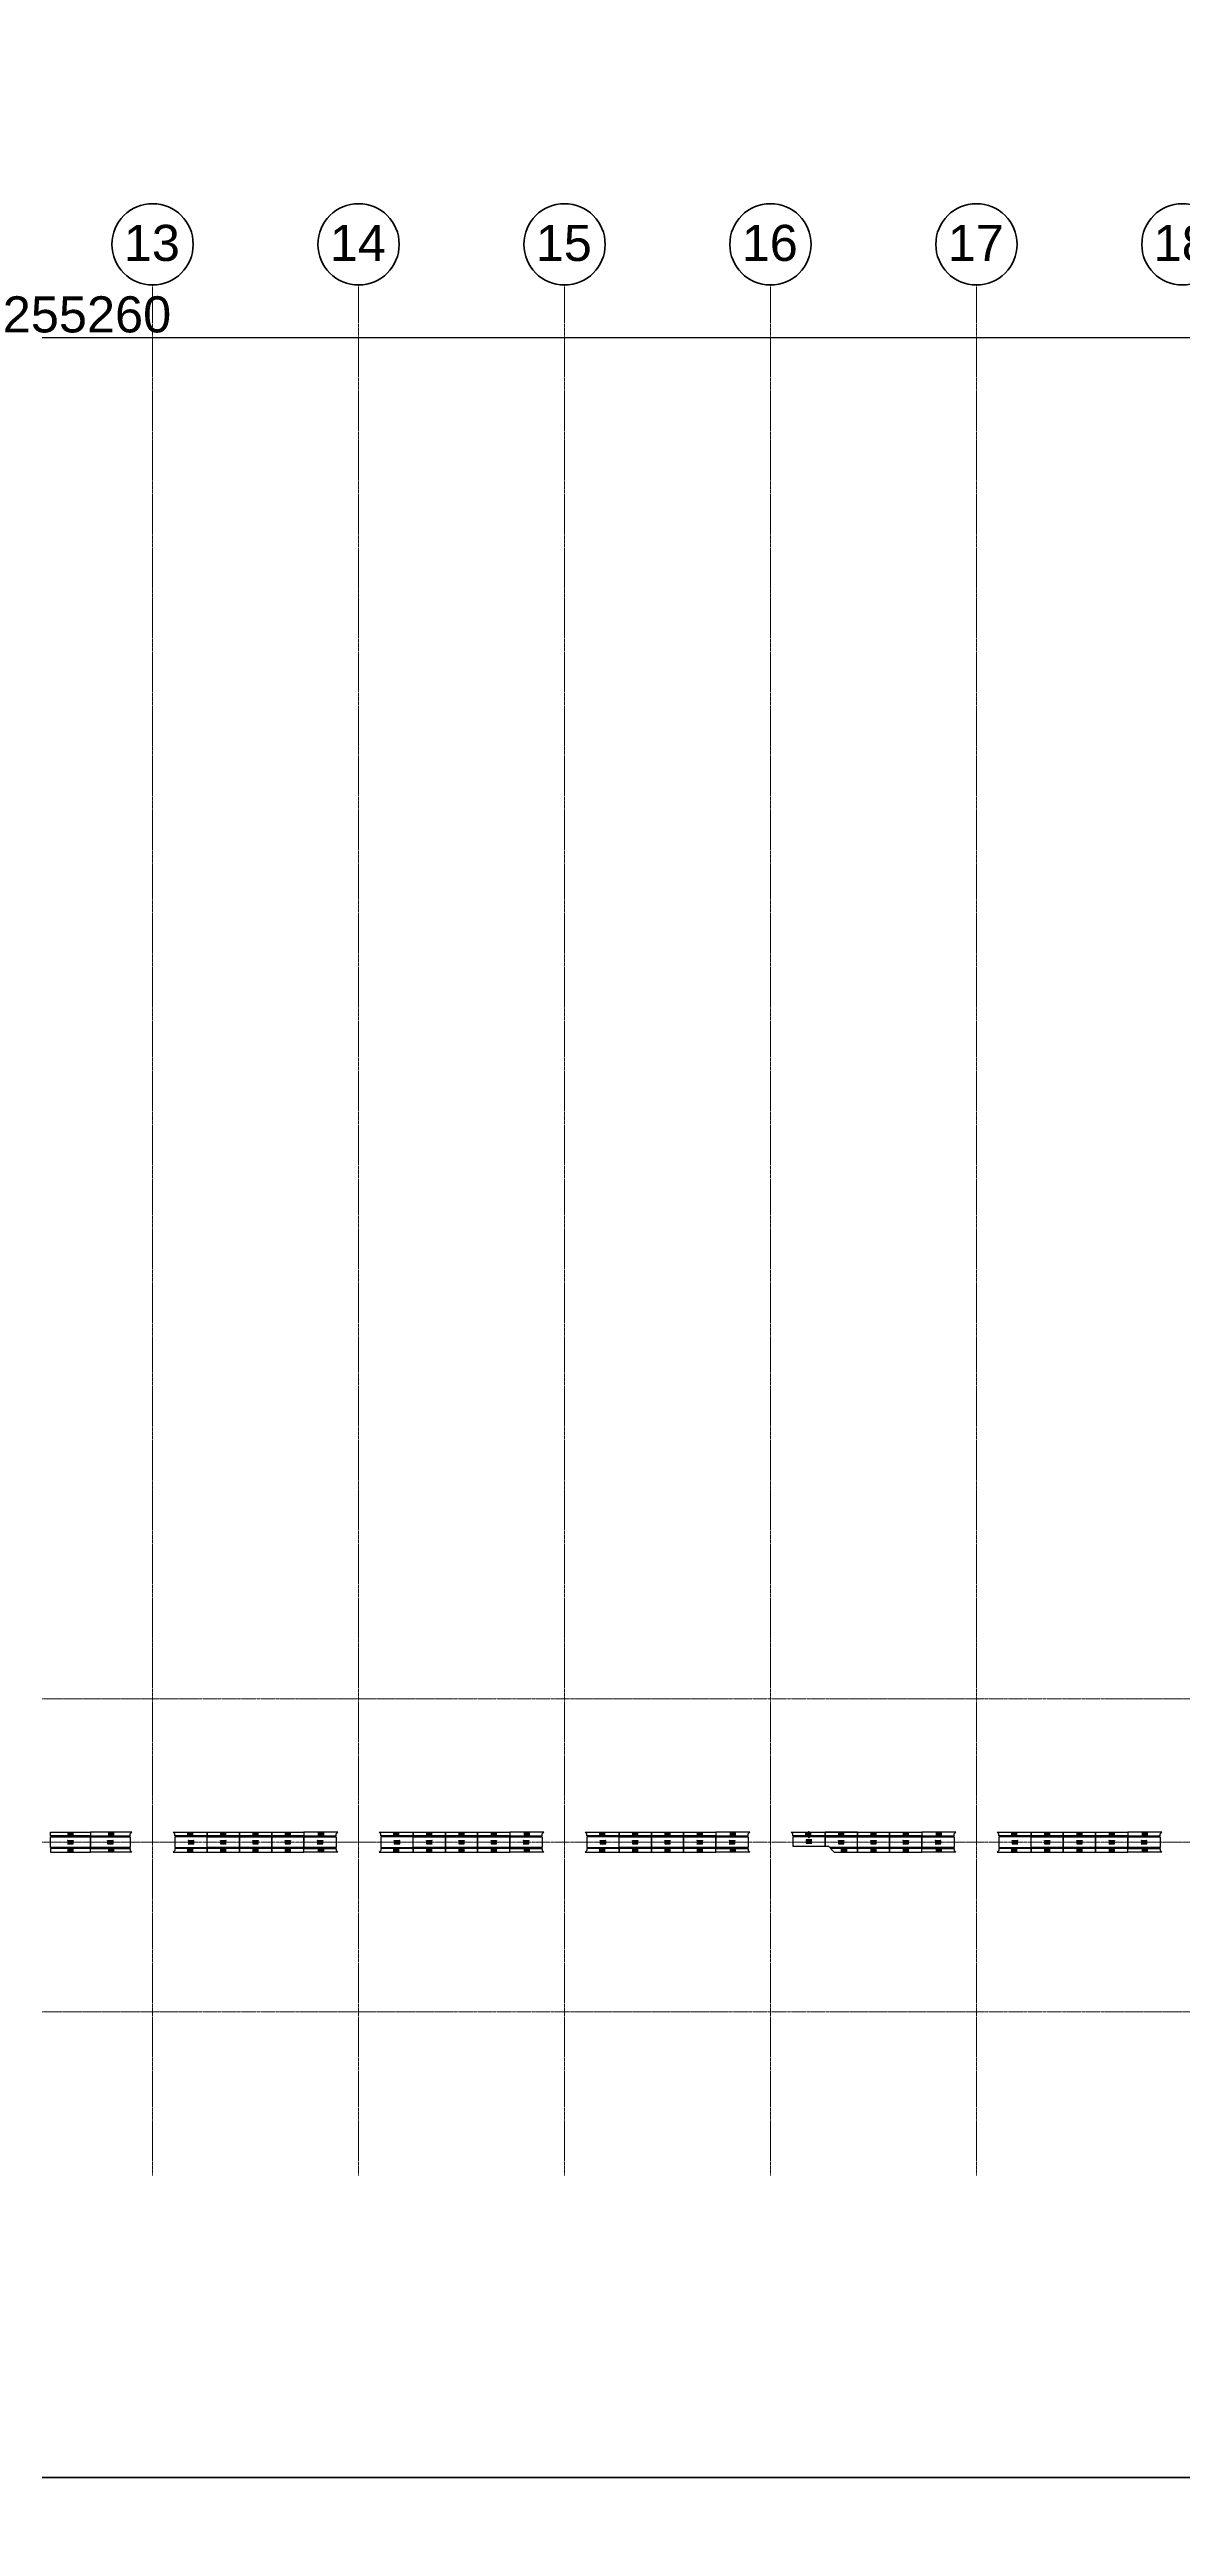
# Model space of a CAD drawing. Header units: millimetres. Extents: x -70132 to 394080, y -1879526 to 121974.
# Drawn here: x 135116 to 197816, y -452602 to -315455 of the extents above; entities that cross this region are included whole.
import ezdxf
from ezdxf.enums import TextEntityAlignment as Align

# ---------------------------------------------------------------- set-up
doc = ezdxf.new("R2010")
doc.units = ezdxf.units.MM
doc.linetypes.add('DPA_Grid _ Level 100', pattern=[10, 5.499999999999999, -1.6, 1.3, -1.6])
for name, color, linetype in [('009 - AHP_06_DATA_TEXT', 3, 'Continuous'), ('009 - AHP_06_PANEL_MAIN_COLOR_1', 3, 'Continuous'), ('C0x_300HK_CODE_DEF_SUB', 250, 'Continuous')]:
    doc.layers.add(name, color=color, linetype=linetype)
for name, color, linetype, lineweight in [('A-ANNO-DIMS', 1, 'Continuous', 9), ('S-GRID', 251, 'Continuous', 9), ('S-GRID-IDEN', 3, 'Continuous', 50)]:
    doc.layers.add(name, color=color, linetype=linetype, lineweight=lineweight)
doc.styles.add('Arial', font='arial.ttf', dxfattribs={"height": 1500})
doc.styles.add('Arial_1', font='arial.ttf', dxfattribs={"height": 1999.999999999997})
doc.styles.add('Arial_2', font='arial.ttf', dxfattribs={"height": 3})
doc.dimstyles.new('DPA-DIM-3_0_C-C', dxfattribs={"dimscale": 304.8, "dimtxt": 1530.389099935455, "dimasz": 2.460629921259842, "dimexe": 3.280839895013123, "dimexo": 0.0625, "dimgap": 0.8202099737532808, "dimtad": 1, "dimdec": 0, "dimzin": 0, "dimdsep": 46, "dimtxsty": 'Arial_2', "dimblk1": 'DOTBLANK', "dimblk2": 'DOTBLANK', "dimsah": 1, "dimcen": 0.09, "dimdle": 3.280839895013123, "dimadec": 8, "dimazin": 0, "dimtfac": 1, "dimtdec": 4, "dimtix": 1, "dimtmove": 0, "dimatfit": 3, "dimfxl": 6.561679790026246, "dimfxlon": 1, "dimtvp": 1, "dimtolj": 1, "dimtzin": 0, "dimarcsym": 2})

# ---------------------------------------------------------------- blocks, each defined once
blk = doc.blocks.new('Grid - 100 Scale-586761-03-CONCOURSE LEVEL - REFLECTED CEILING 1_500')
at = {"layer": 'S-GRID-IDEN'}
blk.add_circle((0, 0), 4.500000000000003, dxfattribs=at)
blk = doc.blocks.new('_DotBlank')
at = {"color": 0, "linetype": 'ByBlock', "lineweight": -2}
blk.add_line((-0.5, 0), (-1, 0), dxfattribs=at)
blk.add_circle((0, 0), 0.5, dxfattribs=at)
blk = doc.blocks.new('*D689')
at = {"layer": 'A-ANNO-DIMS', "color": 0, "lineweight": -2, "transparency": 16777216}
for p, q in [((-85660.00000000023, 82207.75775386493), (-85660.00000000023, 84309.26884870073)), ((169599.9999999995, 82207.75775386493), (169599.9999999995, 84309.26884870073)), ((-84910.00000000023, 83309.26884870073), (168849.9999999995, 83309.26884870073))]:
    blk.add_line(p, q, dxfattribs=at)
at = {"layer": 'Defpoints', "color": 0, "transparency": 16777216}
for p in [(169599.9999999995, 83309.26884870073), (-85660.00000000023, 82188.70775386493), (169599.9999999995, 82188.70775386493)]:
    blk.add_point(p, dxfattribs=at)
at = {"layer": 'A-ANNO-DIMS', "color": 0, "lineweight": -2, "transparency": 16777216, "xscale": 750, "yscale": 750, "zscale": 750, "rotation": 180}
blk.add_blockref('_DotBlank', (-85660.00000000023, 83309.26884870073), dxfattribs=at)
at = {"layer": 'A-ANNO-DIMS', "color": 0, "lineweight": -2, "transparency": 16777216, "xscale": 750, "yscale": 750, "zscale": 750}
blk.add_blockref('_DotBlank', (169599.9999999995, 83309.26884870073), dxfattribs=at)
at = {"layer": 'A-ANNO-DIMS', "color": 0, "transparency": 16777216, "insert": (41969.99999999953, 84580.41482414413), "char_height": 1999.999999999997, "width": 8306.481145495824, "attachment_point": 5, "style": 'Arial_1'}
blk.add_mtext('\\A1;255260', dxfattribs=at)
blk = doc.blocks.new('000_CKST-FAMELINE_CEILING06_CODE_PANEL')
at = {"layer": 'C0x_300HK_CODE_DEF_SUB', "color": 0}
for points in [[(-2999.999999999999, 4884.581228599028), (-2774.999999999999, 4884.581228599028), (-2774.999999999999, 5109.581228599028), (-2999.999999999999, 5109.581228599028)], [(-2774.999999999999, 1434.581228599028), (2775, 1434.581228599028), (2775, 4884.581228599028), (-2774.999999999999, 4884.581228599028)], [(-2774.999999999999, 1884.581228599028), (2775, 1884.581228599028), (2775, 2334.581228599028), (-2774.999999999999, 2334.581228599028)], [(-2774.999999999999, 1434.581228599028), (2775, 1434.581228599028), (2775, 1884.581228599028), (-2774.999999999999, 1884.581228599028)], [(-2774.999999999999, 984.5812285990277), (2775, 984.5812285990277), (2775, 1434.581228599028), (-2774.999999999999, 1434.581228599028)], [(-2775, 534.5812285990278), (2775, 534.5812285990278), (2775, 984.5812285990277), (-2775, 984.5812285990277)], [(-2775, 84.58122859902777), (2775, 84.58122859902777), (2775, 534.5812285990278), (-2775, 534.5812285990278)], [(-2775, -365.4187714009722), (2775, -365.4187714009722), (2775, 84.58122859902777), (-2775, 84.58122859902777)], [(2775.000000000001, 4884.581228599028), (3000.000000000001, 4884.581228599028), (3000.000000000001, 5109.581228599028), (2775.000000000001, 5109.581228599028)], [(-3000, -5109.581228599026), (-2775, -5109.581228599026), (-2775, -4884.581228599026), (-3000, -4884.581228599026)], [(-2775, -815.4187714009722), (2775, -815.4187714009722), (2775, -365.4187714009722), (-2775, -365.4187714009722)], [(-2775, -1265.418771400972), (2775, -1265.418771400972), (2775, -815.4187714009722), (-2775, -815.4187714009722)], [(-2775, -1715.418771400972), (2775, -1715.418771400972), (2775, -1265.418771400972), (-2775, -1265.418771400972)], [(-2775, -2165.418771400972), (2775, -2165.418771400972), (2775, -1715.418771400972), (-2775, -1715.418771400972)], [(-2775, -2615.418771400972), (2775, -2615.418771400972), (2775, -2165.418771400972), (-2775, -2165.418771400972)], [(-2775, -3065.418771400973), (2775, -3065.418771400973), (2775, -2615.418771400972), (-2775, -2615.418771400972)], [(-2775, -3515.418771400972), (2775, -3515.418771400972), (2775, -3065.418771400973), (-2775, -3065.418771400973)], [(-2775, -3965.418771400972), (2775, -3965.418771400972), (2775, -3515.418771400972), (-2775, -3515.418771400972)], [(-2775, -4415.418771400972), (2775, -4415.418771400972), (2775, -3965.418771400972), (-2775, -3965.418771400972)], [(-2775, -4865.418771400972), (2775, -4865.418771400972), (2775, -4415.418771400972), (-2775, -4415.418771400972)], [(2775, -5109.581228599026), (3000, -5109.581228599026), (3000, -4884.581228599026), (2775, -4884.581228599026)]]:
    blk.add_lwpolyline(points, close=True, dxfattribs=at)
at = {"layer": 'C0x_300HK_CODE_DEF_SUB', "color": 0, "style": 'Arial'}
for s, p in [('panel_code_name', (-2625, 4580.15592164132)), ('panel_matt_type', (-2625, 2030.15592164132)), ('panel_no', (-2625, 1580.15592164132)), ('panel_name', (-2625, 1130.155921641319)), ('panel_length', (-2625, 680.1559216413197)), ('panel_length_1', (-2625, 230.1559216413198)), ('panel_length_2', (-2625, -219.8440783586802)), (':', (16.93587994542622, 4580.15592164132)), (':', (16.93587994542577, 2030.15592164132)), (':', (16.93587994542577, 1580.15592164132)), (':', (16.93587994542577, 1130.155921641319)), (':', (16.93587994542577, 680.1559216413197)), (':', (16.93587994542577, 210.993464443266)), ('panel_width', (-2625, -669.8440783586802)), ('panel_width_2', (-2625, -1119.84407835868)), ('panel_width_3', (-2625, -1569.84407835868)), ('panel_color', (-2625, -2019.84407835868)), ('panel_shape', (-2625, -2469.844078358681)), ('panel_add-on', (-2625, -2919.844078358681)), ('panel_date-create', (-2625, -3369.84407835868)), ('panel_station', (-2625, -3819.844078358681)), ('panel_level', (-2625, -4269.84407835868)), ('panel_zone', (-2625, -4719.84407835868)), (':', (16.93587994542577, -219.8440783586802)), (':', (16.93587994542577, -669.8440783586802)), (':', (16.93587994542577, -1119.84407835868)), (':', (16.93587994542577, -1569.84407835868)), (':', (16.93587994542577, -2019.84407835868)), (':', (16.93587994542577, -2469.844078358681)), (':', (16.93587994542577, -2919.844078358681)), (':', (16.93587994542577, -3369.84407835868)), (':', (16.93587994542622, -3819.844078358681)), (':', (16.93587994542622, -4269.84407835868)), (':', (16.93587994542622, -4719.84407835868))]:
    blk.add_text(s, height=224.9999999999997, dxfattribs=at).set_placement(p)
blk.add_attdef('panel_code_name', text='', height=224.9999999999997, dxfattribs=at).set_placement((178.9358799454262, 4805.155921641319), align=Align.TOP_LEFT)
for tag, p in [('panel_matt_type', (178.9358799454257, 2030.15592164132)), ('panel_no', (178.9358799454257, 1580.15592164132)), ('panel_name', (178.9358799454257, 1130.155921641319)), ('panel_length', (178.9358799454257, 680.1559216413197)), ('panel_length_2', (178.9358799454257, 230.1559216413198)), ('panel_length_3', (178.9358799454257, -219.8440783586802)), ('panel_width', (178.9358799454257, -669.8440783586802)), ('panel_width_2', (178.9358799454257, -1119.84407835868)), ('panel_width_3', (178.9358799454257, -1569.84407835868)), ('panel_color', (178.9358799454257, -2019.84407835868)), ('panel_shape', (178.9358799454257, -2469.844078358681)), ('panel_add-on', (178.9358799454257, -2919.844078358681)), ('panel_date-create', (178.9358799454257, -3369.84407835868)), ('panel_station', (178.9358799454262, -3819.844078358681)), ('panel_level', (178.9358799454262, -4269.84407835868)), ('panel_zone', (178.9358799454262, -4719.84407835868))]:
    blk.add_attdef(tag, p, '', height=224.9999999999997, dxfattribs=at)
blk = doc.blocks.new('A$C5f3c2f01')
at = {"layer": 'S-GRID', "linetype": 'DPA_Grid _ Level 100'}
for p, q in [((45599.99999999976, -18460.12687894061), (45599.99999999976, 86222.43353565357)), ((56999.99999999977, -18460.12687894061), (56999.99999999977, 86222.43353565357)), ((68399.99999999953, -18460.12687894061), (68399.99999999953, 86222.43353565357)), ((79799.99999999977, -18460.12687894061), (79799.99999999977, 86222.43353565357)), ((91200, -18460.12687894061), (91200, 86222.43353565357)), ((206752.3866954807, 7929.999999999418), (-116311.4406829504, 7930.000000000466)), ((206752.3866954807, -6.402843e-10), (-116311.4406829504, 4.074536e-10)), ((206752.3866954809, -9385.00000000064), (-116311.4406829504, -9384.999999999593))]:
    blk.add_line(p, q, dxfattribs=at)
at = {"layer": 'S-GRID-IDEN', "xscale": 499.9999999999994, "yscale": 499.9999999999994, "zscale": 499.9999999999994}
for p in [(45600.00000000139, 88472.43353565373), (57000.00000000163, 88472.43353565373), (68400.0000000014, 88472.43353565373), (79800.0000000014, 88472.43353565373), (91200.00000000162, 88472.43353565373), (102600.0000000016, 88472.43353565373)]:
    blk.add_blockref('Grid - 100 Scale-586761-03-CONCOURSE LEVEL - REFLECTED CEILING 1_500', p, dxfattribs=at)
at = {"layer": 'S-GRID-IDEN', "lineweight": 9, "char_height": 1999.999999999997, "width": 3767.931249999996, "attachment_point": 1, "style": 'Arial'}
for s, insert in [('13', (44006.04790111933, 89551.9133201525)), ('14', (55406.04790111934, 89551.9133201525)), ('15', (66806.0479011191, 89551.9133201525)), ('16', (78206.0479011191, 89551.9133201525)), ('17', (89606.04790111959, 89551.9133201525)), ('18', (101006.0479011195, 89551.9133201525))]:
    blk.add_mtext(s, dxfattribs=dict(at, insert=insert))
at = {"layer": 'A-ANNO-DIMS'}
dim = blk.add_linear_dim(base=(169599.9999999995, 83309.26884870073), p1=(-85660.00000000023, 82188.70775386493), p2=(169599.9999999995, 82188.70775386493), dimstyle='DPA-DIM-3_0_C-C', override={"dimpost": '<>', "dimtxsty": 'Arial_1', "dimfxl": 255259.9999999998}, dxfattribs=at)
dim.commit()
dim.dimension.update_dxf_attribs({"geometry": '*D689', "text_midpoint": (41969.99999999953, 83309.26884870073), "dimtype": 128})

msp = doc.modelspace()

# ---------------------------------------------------------------- linework, layer by layer
at = {"color": 2}
for points in [[(-66720.11581736436, -449883.1427221522), (356364.0841636546, -449883.1427221522), (356364.0841636546, -306918.8980602287), (-66720.11581736436, -306918.8980602287)], [(-66720.11581736436, -592847.3873840757), (356364.0841636546, -592847.3873840757), (356364.0841636546, -449883.1427221522), (-66720.11581736436, -449883.1427221522)]]:
    msp.add_lwpolyline(points, close=True, dxfattribs=at)
for p in [(177144.2259378899, -414138.0484498626), (136270.2259378899, -414713.0484498626), (138477.2259378899, -414713.0484499171), (142944.2259378899, -414713.0484498626), (144730.2259378899, -414713.0484498626), (146516.2259378899, -414713.0484498626), (148302.2259378899, -414713.0484498626), (150088.2259378899, -414713.0484498626), (154344.2259378899, -414713.0484498626), (156130.2259378899, -414713.0484498626), (157916.2259378899, -414713.0484498626), (159702.2259378899, -414713.0484498626), (161488.2259378899, -414713.0484498626), (165744.2259378899, -414713.0484498626), (167530.2259378899, -414713.0484498626), (169316.2259378899, -414713.0484498626), (171102.2259378899, -414713.0484498626), (172888.2259378899, -414713.0484498626), (177144.2259378899, -414463.0484498626), (178037.2259502264, -414938.042750318), (180716.2259378899, -414713.0484498626), (182502.2259378899, -414713.0484498626), (184288.2259378899, -414713.0484498626), (188544.2259378899, -414713.0484498626), (190330.2259378899, -414713.0484498626), (192116.2259378899, -414713.0484498626), (193902.2259378899, -414713.0484498626), (195688.2259378899, -414713.0484498626)]:
    msp.add_point(p)
at = {"layer": '009 - AHP_06_PANEL_MAIN_COLOR_1'}
for p, q in [((178037.2259379814, -414413.0484498626), (179823.2259378899, -414413.0484498626)), ((179823.2259378899, -415013.0484498626), (178294.1875535797, -415013.0484498626)), ((179823.2259378899, -415063.0484498626), (178344.1875535797, -415063.0484498626))]:
    msp.add_line(p, q, dxfattribs=at)
for points in [[(137373.7259378899, -414163.0484499749), (137373.7259378899, -414363.0484498626), (135166.7259378899, -414363.0484498626), (135166.7259378899, -414163.0484499749)], [(139580.7259378899, -414363.0484499175), (139580.7259378899, -414259.1956331598), (139676.8731211314, -414163.0484499182), (137373.7259378899, -414163.0484499176), (137373.7259378899, -414363.0484499175)], [(142051.2259378899, -414363.0484498632), (142051.2259378899, -414259.1956331053), (141955.0787546483, -414163.0484498637), (143837.2259378899, -414163.0484498631), (143837.2259378899, -414363.0484498632)], [(145623.2259378899, -414163.0484499749), (145623.2259378899, -414363.0484498626), (143837.2259378899, -414363.0484498626), (143837.2259378899, -414163.0484499749)], [(147409.2259378899, -414163.0484499749), (147409.2259378899, -414363.0484498626), (145623.2259378899, -414363.0484498626), (145623.2259378899, -414163.0484499749)], [(149195.2259378899, -414163.0484499749), (149195.2259378899, -414363.0484498626), (147409.2259378899, -414363.0484498626), (147409.2259378899, -414163.0484499749)], [(150981.2259378899, -414363.0484498632), (150981.2259378899, -414259.1956331053), (151077.3731211314, -414163.0484498637), (149195.2259378899, -414163.0484498631), (149195.2259378899, -414363.0484498632)], [(153451.2259378899, -414363.0484498632), (153451.2259378899, -414259.1956331053), (153355.0787546483, -414163.0484498637), (155237.2259378899, -414163.0484498631), (155237.2259378899, -414363.0484498632)], [(157023.2259378899, -414163.0484499749), (157023.2259378899, -414363.0484498626), (155237.2259378899, -414363.0484498626), (155237.2259378899, -414163.0484499749)], [(158809.2259378899, -414163.0484499749), (158809.2259378899, -414363.0484498626), (157023.2259378899, -414363.0484498626), (157023.2259378899, -414163.0484499749)], [(160595.2259378899, -414163.0484499749), (160595.2259378899, -414363.0484498626), (158809.2259378899, -414363.0484498626), (158809.2259378899, -414163.0484499749)], [(162381.2259378899, -414363.0484498632), (162381.2259378899, -414259.1956331053), (162477.3731211314, -414163.0484498637), (160595.2259378899, -414163.0484498631), (160595.2259378899, -414363.0484498632)], [(164851.2259378899, -414363.0484498632), (164851.2259378899, -414259.1956331053), (164755.0787546483, -414163.0484498637), (166637.2259378899, -414163.0484498631), (166637.2259378899, -414363.0484498632)], [(168423.2259378899, -414163.0484499749), (168423.2259378899, -414363.0484498626), (166637.2259378899, -414363.0484498626), (166637.2259378899, -414163.0484499749)], [(170209.2259378899, -414163.0484499749), (170209.2259378899, -414363.0484498626), (168423.2259378899, -414363.0484498626), (168423.2259378899, -414163.0484499749)], [(171995.2259378899, -414163.0484499749), (171995.2259378899, -414363.0484498626), (170209.2259378899, -414363.0484498626), (170209.2259378899, -414163.0484499749)], [(173781.2259378899, -414363.0484498632), (173781.2259378899, -414259.1956331053), (173877.3731211314, -414163.0484498637), (171995.2259378899, -414163.0484498631), (171995.2259378899, -414363.0484498632)], [(178037.2259379814, -414163.0484498626), (178037.2259379814, -414363.0484498626), (176251.2259377984, -414363.0484498626), (176251.2259079223, -414259.1958030367), (176155.0785547483, -414163.0484498626)], [(178037.2259379814, -414163.0484498626), (179823.2259378899, -414163.0484498626), (179823.2259378899, -414363.0484498626), (178037.2259379814, -414363.0484498626)], [(179823.2259378899, -414163.0484498626), (178037.2259379814, -414163.0484498626), (178037.225948866, -414363.0484498626), (179823.2259378899, -414363.0484498626)], [(181609.2259378899, -414163.0484499749), (181609.2259378899, -414363.0484498626), (179823.2259378899, -414363.0484498626), (179823.2259378899, -414163.0484499749)], [(183395.2259378899, -414163.0484499749), (183395.2259378899, -414363.0484498626), (181609.2259378899, -414363.0484498626), (181609.2259378899, -414163.0484499749)], [(185181.2259378899, -414363.0484498632), (185181.2259378899, -414259.1956331053), (185277.3731211314, -414163.0484498637), (183395.2259378899, -414163.0484498631), (183395.2259378899, -414363.0484498632)], [(187651.2259378899, -414363.0484498632), (187651.2259378899, -414259.1956331053), (187555.0787546483, -414163.0484498637), (189437.2259378899, -414163.0484498631), (189437.2259378899, -414363.0484498632)], [(191223.2259378899, -414163.0484499749), (191223.2259378899, -414363.0484498626), (189437.2259378899, -414363.0484498626), (189437.2259378899, -414163.0484499749)], [(193009.2259378899, -414163.0484499749), (193009.2259378899, -414363.0484498626), (191223.2259378899, -414363.0484498626), (191223.2259378899, -414163.0484499749)], [(194795.2259378899, -414163.0484499749), (194795.2259378899, -414363.0484498626), (193009.2259378899, -414363.0484498626), (193009.2259378899, -414163.0484499749)], [(196581.2259378899, -414363.0484498632), (196581.2259378899, -414259.1956331053), (196677.3731211315, -414163.0484498637), (194795.2259378899, -414163.0484498631), (194795.2259378899, -414363.0484498632)], [(137373.7259378899, -414413.0484498626), (137373.7259378899, -415013.0484498626), (135166.7259378899, -415013.0484498626), (135166.7259378899, -414413.0484498626)], [(135166.7259378899, -415063.0484498626), (135166.7259378899, -415263.0484497502), (137373.7259378899, -415263.0484497502), (137373.7259378899, -415063.0484498626)], [(137373.7259378899, -415013.0484499165), (137373.7259378899, -414413.0484499176), (139580.7259378899, -414413.0484499176), (139580.7259378899, -415013.0484499165)], [(137373.7259378899, -415263.0484499165), (137373.7259378899, -415063.0484499165), (139580.7259378899, -415063.0484499165), (139580.7259378899, -415166.9012636165), (139676.8731211314, -415263.048449916)], [(143837.2259378899, -415263.0484498621), (143837.2259378899, -415063.0484498621), (142051.2259378899, -415063.0484498621), (142051.2259378899, -415166.9012635621), (141955.0787546483, -415263.0484498615)], [(143837.2259378899, -415013.0484498621), (143837.2259378899, -414413.0484498631), (142051.2259378899, -414413.0484498631), (142051.2259378899, -415013.0484498621)], [(145623.2259378899, -414413.0484498626), (145623.2259378899, -415013.0484498626), (143837.2259378899, -415013.0484498626), (143837.2259378899, -414413.0484498626)], [(143837.2259378899, -415063.0484498626), (143837.2259378899, -415263.0484497502), (145623.2259378899, -415263.0484497502), (145623.2259378899, -415063.0484498626)], [(147409.2259378899, -414413.0484498626), (147409.2259378899, -415013.0484498626), (145623.2259378899, -415013.0484498626), (145623.2259378899, -414413.0484498626)], [(145623.2259378899, -415063.0484498626), (145623.2259378899, -415263.0484497502), (147409.2259378899, -415263.0484497502), (147409.2259378899, -415063.0484498626)], [(149195.2259378899, -414413.0484498626), (149195.2259378899, -415013.0484498626), (147409.2259378899, -415013.0484498626), (147409.2259378899, -414413.0484498626)], [(147409.2259378899, -415063.0484498626), (147409.2259378899, -415263.0484497502), (149195.2259378899, -415263.0484497502), (149195.2259378899, -415063.0484498626)], [(149195.2259378899, -415013.0484498621), (149195.2259378899, -414413.0484498631), (150981.2259378899, -414413.0484498631), (150981.2259378899, -415013.0484498621)], [(149195.2259378899, -415263.0484498621), (149195.2259378899, -415063.0484498621), (150981.2259378899, -415063.0484498621), (150981.2259378899, -415166.9012635621), (151077.3731211314, -415263.0484498615)], [(155237.2259378899, -415263.0484498621), (155237.2259378899, -415063.0484498621), (153451.2259378899, -415063.0484498621), (153451.2259378899, -415166.9012635621), (153355.0787546483, -415263.0484498615)], [(155237.2259378899, -415013.0484498621), (155237.2259378899, -414413.0484498631), (153451.2259378899, -414413.0484498631), (153451.2259378899, -415013.0484498621)], [(157023.2259378899, -414413.0484498626), (157023.2259378899, -415013.0484498626), (155237.2259378899, -415013.0484498626), (155237.2259378899, -414413.0484498626)], [(155237.2259378899, -415063.0484498626), (155237.2259378899, -415263.0484497502), (157023.2259378899, -415263.0484497502), (157023.2259378899, -415063.0484498626)], [(158809.2259378899, -414413.0484498626), (158809.2259378899, -415013.0484498626), (157023.2259378899, -415013.0484498626), (157023.2259378899, -414413.0484498626)], [(157023.2259378899, -415063.0484498626), (157023.2259378899, -415263.0484497502), (158809.2259378899, -415263.0484497502), (158809.2259378899, -415063.0484498626)], [(160595.2259378899, -414413.0484498626), (160595.2259378899, -415013.0484498626), (158809.2259378899, -415013.0484498626), (158809.2259378899, -414413.0484498626)], [(158809.2259378899, -415063.0484498626), (158809.2259378899, -415263.0484497502), (160595.2259378899, -415263.0484497502), (160595.2259378899, -415063.0484498626)], [(160595.2259378899, -415013.0484498621), (160595.2259378899, -414413.0484498631), (162381.2259378899, -414413.0484498631), (162381.2259378899, -415013.0484498621)], [(160595.2259378899, -415263.0484498621), (160595.2259378899, -415063.0484498621), (162381.2259378899, -415063.0484498621), (162381.2259378899, -415166.9012635621), (162477.3731211314, -415263.0484498615)], [(166637.2259378899, -415263.0484498621), (166637.2259378899, -415063.0484498621), (164851.2259378899, -415063.0484498621), (164851.2259378899, -415166.9012635621), (164755.0787546483, -415263.0484498615)], [(166637.2259378899, -415013.0484498621), (166637.2259378899, -414413.0484498631), (164851.2259378899, -414413.0484498631), (164851.2259378899, -415013.0484498621)], [(168423.2259378899, -414413.0484498626), (168423.2259378899, -415013.0484498626), (166637.2259378899, -415013.0484498626), (166637.2259378899, -414413.0484498626)], [(166637.2259378899, -415063.0484498626), (166637.2259378899, -415263.0484497502), (168423.2259378899, -415263.0484497502), (168423.2259378899, -415063.0484498626)], [(170209.2259378899, -414413.0484498626), (170209.2259378899, -415013.0484498626), (168423.2259378899, -415013.0484498626), (168423.2259378899, -414413.0484498626)], [(168423.2259378899, -415063.0484498626), (168423.2259378899, -415263.0484497502), (170209.2259378899, -415263.0484497502), (170209.2259378899, -415063.0484498626)], [(171995.2259378899, -414413.0484498626), (171995.2259378899, -415013.0484498626), (170209.2259378899, -415013.0484498626), (170209.2259378899, -414413.0484498626)], [(170209.2259378899, -415063.0484498626), (170209.2259378899, -415263.0484497502), (171995.2259378899, -415263.0484497502), (171995.2259378899, -415063.0484498626)], [(171995.2259378899, -415013.0484498621), (171995.2259378899, -414413.0484498631), (173781.2259378899, -414413.0484498631), (173781.2259378899, -415013.0484498621)], [(171995.2259378899, -415263.0484498621), (171995.2259378899, -415063.0484498621), (173781.2259378899, -415063.0484498621), (173781.2259378899, -415166.9012635621), (173877.3731211314, -415263.0484498615)], [(176251.2259377984, -414413.0484498626), (176251.2259377984, -414938.0484498626), (178037.2259379814, -414938.0484498626), (178037.2259379814, -414413.0484498626)], [(179823.2259378899, -414413.0484498626), (178037.2259515871, -414413.0484498626), (178037.2259801594, -414938.0484499754), (178219.1875536915, -414938.0484499743), (178294.1875535797, -415013.0484498626), (179823.2259378899, -415013.0484498626)], [(179823.2259378899, -415063.0484498626), (178344.1875535797, -415063.0484498626), (178544.1875534668, -415263.0484497496), (179823.2259378899, -415263.0485147436)], [(181609.2259378899, -414413.0484498626), (181609.2259378899, -415013.0484498626), (179823.2259378899, -415013.0484498626), (179823.2259378899, -414413.0484498626)], [(179823.2259378899, -415063.0484498626), (179823.2259378899, -415263.0484497502), (181609.2259378899, -415263.0484497502), (181609.2259378899, -415063.0484498626)], [(183395.2259378899, -414413.0484498626), (183395.2259378899, -415013.0484498626), (181609.2259378899, -415013.0484498626), (181609.2259378899, -414413.0484498626)], [(181609.2259378899, -415063.0484498626), (181609.2259378899, -415263.0484497502), (183395.2259378899, -415263.0484497502), (183395.2259378899, -415063.0484498626)], [(183395.2259378899, -415013.0484498621), (183395.2259378899, -414413.0484498631), (185181.2259378899, -414413.0484498631), (185181.2259378899, -415013.0484498621)], [(183395.2259378899, -415263.0484498621), (183395.2259378899, -415063.0484498621), (185181.2259378899, -415063.0484498621), (185181.2259378899, -415166.9012635621), (185277.3731211314, -415263.0484498615)], [(189437.2259378899, -415263.0484498621), (189437.2259378899, -415063.0484498621), (187651.2259378899, -415063.0484498621), (187651.2259378899, -415166.9012635621), (187555.0787546483, -415263.0484498615)], [(189437.2259378899, -415013.0484498621), (189437.2259378899, -414413.0484498631), (187651.2259378899, -414413.0484498631), (187651.2259378899, -415013.0484498621)], [(191223.2259378899, -414413.0484498626), (191223.2259378899, -415013.0484498626), (189437.2259378899, -415013.0484498626), (189437.2259378899, -414413.0484498626)], [(189437.2259378899, -415063.0484498626), (189437.2259378899, -415263.0484497502), (191223.2259378899, -415263.0484497502), (191223.2259378899, -415063.0484498626)], [(193009.2259378899, -414413.0484498626), (193009.2259378899, -415013.0484498626), (191223.2259378899, -415013.0484498626), (191223.2259378899, -414413.0484498626)], [(191223.2259378899, -415063.0484498626), (191223.2259378899, -415263.0484497502), (193009.2259378899, -415263.0484497502), (193009.2259378899, -415063.0484498626)], [(194795.2259378899, -414413.0484498626), (194795.2259378899, -415013.0484498626), (193009.2259378899, -415013.0484498626), (193009.2259378899, -414413.0484498626)], [(193009.2259378899, -415063.0484498626), (193009.2259378899, -415263.0484497502), (194795.2259378899, -415263.0484497502), (194795.2259378899, -415063.0484498626)], [(194795.2259378899, -415013.0484498621), (194795.2259378899, -414413.0484498631), (196581.2259378899, -414413.0484498631), (196581.2259378899, -415013.0484498621)], [(194795.2259378899, -415263.0484498621), (194795.2259378899, -415063.0484498621), (196581.2259378899, -415063.0484498621), (196581.2259378899, -415166.9012635621), (196677.3731211315, -415263.0484498615)]]:
    msp.add_lwpolyline(points, close=True, dxfattribs=at)

# ---------------------------------------------------------------- block references
msp.add_blockref('A$C5f3c2f01', (95216.22593379952, -414713.0484498627))
at = {"layer": '009 - AHP_06_DATA_TEXT', "xscale": 0.03, "yscale": 0.03, "zscale": 0.03, "rotation": 90}
for p, values in [((136270.2259378899, -414263.0484499188), {'panel_length': '2207', 'panel_width': '199.999999887659'}), ((138525.2995295107, -414263.0484499176), {'panel_matt_type': 'C06_TZP', 'panel_length': '2303.14718324156', 'panel_width': '200'}), ((142896.1523462691, -414263.0484498631), {'panel_matt_type': 'C06_TZP', 'panel_length': '1882.14718324156', 'panel_width': '200'}), ((144730.2259378899, -414263.0484499188), {'panel_length': '1786', 'panel_width': '199.999999887659'}), ((146516.2259378899, -414263.0484499188), {'panel_length': '1786', 'panel_width': '199.999999887659'}), ((148302.2259378899, -414263.0484499188), {'panel_length': '1786', 'panel_width': '199.999999887659'}), ((150136.2995295107, -414263.0484498631), {'panel_matt_type': 'C06_TZP', 'panel_length': '1882.14718324156', 'panel_width': '200'}), ((154296.1523462691, -414263.0484498631), {'panel_matt_type': 'C06_TZP', 'panel_length': '1882.14718324156', 'panel_width': '200'}), ((156130.2259378899, -414263.0484499188), {'panel_length': '1786', 'panel_width': '199.999999887659'}), ((157916.2259378899, -414263.0484499188), {'panel_length': '1786', 'panel_width': '199.999999887659'}), ((159702.2259378899, -414263.0484499188), {'panel_length': '1786', 'panel_width': '199.999999887659'}), ((161536.2995295107, -414263.0484498631), {'panel_matt_type': 'C06_TZP', 'panel_length': '1882.14718324156', 'panel_width': '200'}), ((165696.1523462691, -414263.0484498631), {'panel_matt_type': 'C06_TZP', 'panel_length': '1882.14718324156', 'panel_width': '200'}), ((167530.2259378899, -414263.0484499188), {'panel_length': '1786', 'panel_width': '199.999999887659'}), ((169316.2259378899, -414263.0484499188), {'panel_length': '1786', 'panel_width': '199.999999887659'}), ((171102.2259378899, -414263.0484499188), {'panel_length': '1786', 'panel_width': '199.999999887659'}), ((172936.2995295107, -414263.0484498631), {'panel_matt_type': 'C06_TZP', 'panel_length': '1882.14718324156', 'panel_width': '200'}), ((177096.1522463649, -414263.0484498626), {'panel_matt_type': 'C06_TZP', 'panel_length': '1882.14738323307', 'panel_width': '200'}), ((178930.2259379356, -414263.0484498626), {'panel_length': '1785.9999999085', 'panel_width': '200'}), ((178930.2259379356, -414263.0484498626), {'panel_length': '1785.9999999085', 'panel_width': '200'}), ((180716.2259378899, -414263.0484499188), {'panel_length': '1786', 'panel_width': '199.999999887659'}), ((182502.2259378899, -414263.0484499188), {'panel_length': '1786', 'panel_width': '199.999999887659'}), ((184336.2995295107, -414263.0484498631), {'panel_matt_type': 'C06_TZP', 'panel_length': '1882.14718324156', 'panel_width': '200'}), ((188496.1523462691, -414263.0484498631), {'panel_matt_type': 'C06_TZP', 'panel_length': '1882.14718324156', 'panel_width': '200'}), ((190330.2259378899, -414263.0484499188), {'panel_length': '1786', 'panel_width': '199.999999887659'}), ((192116.2259378899, -414263.0484499188), {'panel_length': '1786', 'panel_width': '199.999999887659'}), ((193902.2259378899, -414263.0484499188), {'panel_length': '1786', 'panel_width': '199.999999887659'}), ((195736.2995295106, -414263.0484498631), {'panel_matt_type': 'C06_TZP', 'panel_length': '1882.14718324156', 'panel_width': '200'}), ((136270.2259378899, -414713.0484498626), {'panel_length': '2207', 'panel_width': '600'}), ((136270.2259378899, -415163.0484498064), {'panel_length': '2207', 'panel_width': '199.999999887659'}), ((138477.2259378899, -414713.0484499171), {'panel_length': '2207', 'panel_width': '599.999999998952'}), ((138525.2995295107, -415163.0484499166), {'panel_matt_type': 'C06_TZP', 'panel_length': '2303.14718324156', 'panel_width': '200'}), ((142896.1523462691, -415163.0484498621), {'panel_matt_type': 'C06_TZP', 'panel_length': '1882.14718324156', 'panel_width': '200'}), ((142944.2259378899, -414713.0484498626), {'panel_length': '1786', 'panel_width': '599.999999998952'}), ((144730.2259378899, -414713.0484498626), {'panel_length': '1786', 'panel_width': '600'}), ((144730.2259378899, -415163.0484498064), {'panel_length': '1786', 'panel_width': '199.999999887659'}), ((146516.2259378899, -414713.0484498626), {'panel_length': '1786', 'panel_width': '600'}), ((146516.2259378899, -415163.0484498064), {'panel_length': '1786', 'panel_width': '199.999999887659'}), ((148302.2259378899, -414713.0484498626), {'panel_length': '1786', 'panel_width': '600'}), ((148302.2259378899, -415163.0484498064), {'panel_length': '1786', 'panel_width': '199.999999887659'}), ((150088.2259378899, -414713.0484498626), {'panel_length': '1786', 'panel_width': '599.999999998952'}), ((150136.2995295107, -415163.0484498621), {'panel_matt_type': 'C06_TZP', 'panel_length': '1882.14718324156', 'panel_width': '200'}), ((154296.1523462691, -415163.0484498621), {'panel_matt_type': 'C06_TZP', 'panel_length': '1882.14718324156', 'panel_width': '200'}), ((154344.2259378899, -414713.0484498626), {'panel_length': '1786', 'panel_width': '599.999999998952'}), ((156130.2259378899, -414713.0484498626), {'panel_length': '1786', 'panel_width': '600'}), ((156130.2259378899, -415163.0484498064), {'panel_length': '1786', 'panel_width': '199.999999887659'}), ((157916.2259378899, -414713.0484498626), {'panel_length': '1786', 'panel_width': '600'}), ((157916.2259378899, -415163.0484498064), {'panel_length': '1786', 'panel_width': '199.999999887659'}), ((159702.2259378899, -414713.0484498626), {'panel_length': '1786', 'panel_width': '600'}), ((159702.2259378899, -415163.0484498064), {'panel_length': '1786', 'panel_width': '199.999999887659'}), ((161488.2259378899, -414713.0484498626), {'panel_length': '1786', 'panel_width': '599.999999998952'}), ((161536.2995295107, -415163.0484498621), {'panel_matt_type': 'C06_TZP', 'panel_length': '1882.14718324156', 'panel_width': '200'}), ((165696.1523462691, -415163.0484498621), {'panel_matt_type': 'C06_TZP', 'panel_length': '1882.14718324156', 'panel_width': '200'}), ((165744.2259378899, -414713.0484498626), {'panel_length': '1786', 'panel_width': '599.999999998952'}), ((167530.2259378899, -414713.0484498626), {'panel_length': '1786', 'panel_width': '600'}), ((167530.2259378899, -415163.0484498064), {'panel_length': '1786', 'panel_width': '199.999999887659'}), ((169316.2259378899, -414713.0484498626), {'panel_length': '1786', 'panel_width': '600'}), ((169316.2259378899, -415163.0484498064), {'panel_length': '1786', 'panel_width': '199.999999887659'}), ((171102.2259378899, -414713.0484498626), {'panel_length': '1786', 'panel_width': '600'}), ((171102.2259378899, -415163.0484498064), {'panel_length': '1786', 'panel_width': '199.999999887659'}), ((172888.2259378899, -414713.0484498626), {'panel_length': '1786', 'panel_width': '599.999999998952'}), ((172936.2995295107, -415163.0484498621), {'panel_matt_type': 'C06_TZP', 'panel_length': '1882.14718324156', 'panel_width': '200'}), ((177144.2259378899, -414675.5484498626), {'panel_length': '1786.000000183', 'panel_width': '525'}), ((178930.2259447385, -414713.0484498626), {'panel_length': '1785.99998630281', 'panel_width': '600'}), ((179083.7067457348, -415163.0484823032), {'panel_matt_type': 'C06_TZP', 'panel_length': '1479.0383843102', 'panel_width': '200.000064880995'}), ((180716.2259378899, -414713.0484498626), {'panel_length': '1786', 'panel_width': '600'}), ((180716.2259378899, -415163.0484498064), {'panel_length': '1786', 'panel_width': '199.999999887659'}), ((182502.2259378899, -414713.0484498626), {'panel_length': '1786', 'panel_width': '600'}), ((182502.2259378899, -415163.0484498064), {'panel_length': '1786', 'panel_width': '199.999999887659'}), ((184288.2259378899, -414713.0484498626), {'panel_length': '1786', 'panel_width': '599.999999998952'}), ((184336.2995295107, -415163.0484498621), {'panel_matt_type': 'C06_TZP', 'panel_length': '1882.14718324156', 'panel_width': '200'}), ((188496.1523462691, -415163.0484498621), {'panel_matt_type': 'C06_TZP', 'panel_length': '1882.14718324156', 'panel_width': '200'}), ((188544.2259378899, -414713.0484498626), {'panel_length': '1786', 'panel_width': '599.999999998952'}), ((190330.2259378899, -414713.0484498626), {'panel_length': '1786', 'panel_width': '600'}), ((190330.2259378899, -415163.0484498064), {'panel_length': '1786', 'panel_width': '199.999999887659'}), ((192116.2259378899, -414713.0484498626), {'panel_length': '1786', 'panel_width': '600'}), ((192116.2259378899, -415163.0484498064), {'panel_length': '1786', 'panel_width': '199.999999887659'}), ((193902.2259378899, -414713.0484498626), {'panel_length': '1786', 'panel_width': '600'}), ((193902.2259378899, -415163.0484498064), {'panel_length': '1786', 'panel_width': '199.999999887659'}), ((195688.2259378899, -414713.0484498626), {'panel_length': '1786', 'panel_width': '599.999999998952'}), ((195736.2995295106, -415163.0484498621), {'panel_matt_type': 'C06_TZP', 'panel_length': '1882.14718324156', 'panel_width': '200'})]:
    msp.add_blockref('000_CKST-FAMELINE_CEILING06_CODE_PANEL', p, dxfattribs=at).add_auto_attribs(values)

doc.saveas('drawing.dxf')
